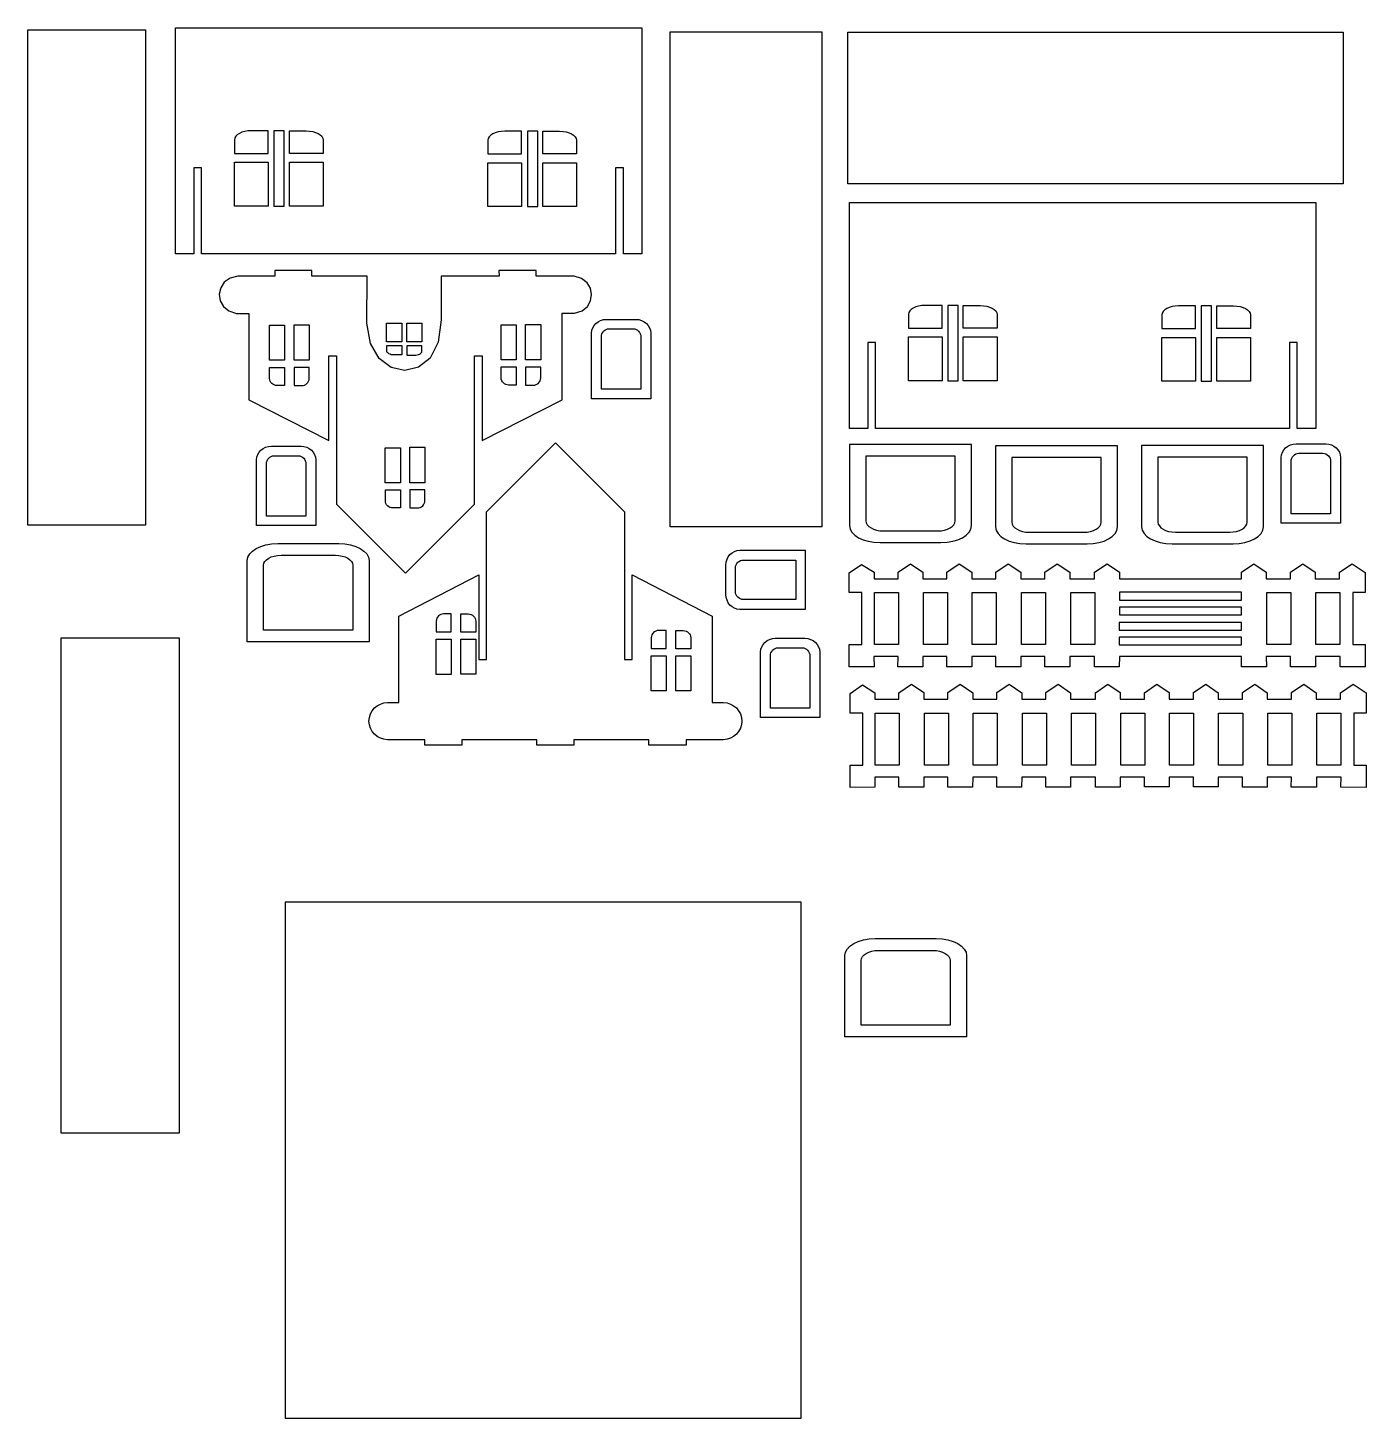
# Model space of a CAD drawing. Extents: x -201 to 318, y -364 to 175.
import ezdxf

# ---------------------------------------------------------------- set-up
doc = ezdxf.new("R2010")
doc.units = 0
doc.layers.add('EBENE_1', color=7, linetype='CONTINUOUS')

msp = doc.modelspace()

# ---------------------------------------------------------------- linework, layer by layer
at = {"layer": 'EBENE_1'}
for points in [[(-200.5229, -17.9889), (-200.5229, 173.9892), (-154.8826, 173.9892), (-154.8826, -17.9889), (-200.5229, -17.9889)], [(-143.2978, 174.7801), (37.3875, 174.7801), (37.3875, 153.0951), (37.3875, 87.1889), (30.2614, 87.1889), (30.2588, 120.4612), (27.2472, 120.4542), (27.2506, 87.1449), (-123.1544, 87.1889), (-133.16, 87.1889), (-133.16, 120.5087), (-136.1714, 120.5087), (-136.1714, 87.1889), (-143.2978, 87.1889), (-143.2978, 166.6466), (-143.2978, 174.7801)], [(48.3947, -18.7416), (48.3947, 173.2365), (107.1175, 173.2365), (107.1175, -18.7416), (48.3947, -18.7416)], [(309.2348, 114.3193), (117.2566, 114.3193), (117.2566, 173.042), (309.2348, 173.042), (309.2348, 114.3193)], [(117.8782, 107.0646), (298.5635, 107.0646), (298.5635, 85.3796), (298.5635, 19.4734), (291.4374, 19.4734), (291.4348, 52.7457), (288.4232, 52.7387), (288.4266, 19.4294), (138.0216, 19.4734), (128.016, 19.4734), (128.016, 52.7932), (125.0046, 52.7932), (125.0046, 19.4734), (117.8782, 19.4734), (117.8782, 98.9311), (117.8782, 107.0646)], [(3.9347, 13.8686), (3.9347, 13.8686), (30.6474, -12.8441), (30.6474, -70.1422), (33.6588, -70.1422), (33.6588, -37.2745), (64.6671, -53.2567), (64.6671, -86.8048), (68.9824, -86.8048), (70.4302, -86.9515), (71.7801, -87.3721), (73.0028, -88.0372), (74.069, -88.9175), (74.9492, -89.9836), (75.6143, -91.2063), (76.0349, -92.5563), (76.1816, -94.0041), (76.1816, -94.0041), (76.0349, -95.4518), (75.6143, -96.8017), (74.9492, -98.0244), (74.069, -99.0905), (73.0028, -99.9708), (71.7801, -100.6359), (70.4302, -101.0565), (68.9824, -101.2032), (54.5841, -101.2032), (54.5841, -103.2811), (40.1857, -103.2811), (40.1857, -101.2032), (11.1339, -101.2032), (11.1339, -103.2811), (-3.2645, -103.2811), (-3.2645, -101.2032), (-32.3161, -101.2032), (-32.3161, -103.2811), (-46.7146, -103.2811), (-46.7146, -101.2032), (-61.113, -101.2032), (-62.5608, -101.0565), (-63.9108, -100.6359), (-65.1335, -99.9708), (-66.1996, -99.0905), (-67.0799, -98.0244), (-67.745, -96.8017), (-68.1656, -95.4518), (-68.3123, -94.0041), (-68.3123, -94.0041), (-68.1656, -92.5563), (-67.745, -91.2063), (-67.0799, -89.9836), (-66.1996, -88.9175), (-65.1335, -88.0372), (-63.9108, -87.3721), (-62.5608, -86.9515), (-61.113, -86.8048), (-56.7978, -86.8048), (-56.7978, -53.2567), (-25.7895, -37.2745), (-25.7895, -70.1422), (-22.778, -70.1422), (-22.778, -12.8441), (3.9347, 13.8686)], [(-187.5548, -253.7301), (-187.5548, -61.752), (-141.9145, -61.752), (-141.9145, -253.7301), (-187.5548, -253.7301)], [(99.1981, -364.2483), (99.1981, -164.2482), (-100.8018, -164.2482), (-100.8018, -364.2483), (99.1981, -364.2483)]]:
    msp.add_lwpolyline(points, close=True, dxfattribs=at)
at = {"layer": 'EBENE_1', "color": 250}
for points in [[(-107.4017, 134.8767), (-113.9348, 134.8767), (-115.2472, 134.8057), (-116.4716, 134.602), (-117.5811, 134.2801), (-118.549, 133.8542), (-119.3485, 133.3385), (-119.9527, 132.7474), (-120.3349, 132.095), (-120.4682, 131.3958), (-120.4682, 126.1088), (-107.4017, 126.1088), (-107.4017, 134.8767)], [(-105.1522, 105.6463), (-101.1522, 105.6463), (-101.1522, 134.8715), (-105.1522, 134.8715), (-105.1522, 105.6463)], [(-99.1748, 134.8394), (-92.6416, 134.8394), (-91.3292, 134.7684), (-90.1048, 134.5647), (-88.9953, 134.2428), (-88.0274, 133.8169), (-87.2279, 133.3012), (-86.6237, 132.7101), (-86.2415, 132.0577), (-86.1082, 131.3585), (-86.1082, 126.0715), (-99.1748, 126.0715), (-99.1748, 134.8394)], [(-9.1873, 134.7035), (-15.7204, 134.7035), (-17.0328, 134.6325), (-18.2572, 134.4288), (-19.3667, 134.1069), (-20.3346, 133.681), (-21.1341, 133.1653), (-21.7383, 132.5742), (-22.1205, 131.9218), (-22.2538, 131.2226), (-22.2538, 125.9356), (-9.1873, 125.9356), (-9.1873, 134.7035)], [(-6.9378, 105.4731), (-2.9378, 105.4731), (-2.9378, 134.6983), (-6.9378, 134.6983), (-6.9378, 105.4731)], [(-0.9604, 134.6662), (5.5728, 134.6662), (6.8852, 134.5952), (8.1096, 134.3915), (9.2191, 134.0696), (10.187, 133.6437), (10.9865, 133.128), (11.5907, 132.5369), (11.9729, 131.8845), (12.1062, 131.1853), (12.1062, 125.8983), (-0.9604, 125.8983), (-0.9604, 134.6662)], [(-120.4593, 122.6431), (-107.3908, 122.6431), (-107.3908, 105.6419), (-120.4593, 105.6419), (-120.4593, 122.6431)], [(-99.1742, 122.6431), (-86.0549, 122.6431), (-86.0549, 105.6431), (-99.1742, 105.6431), (-99.1742, 122.6431)], [(-22.2449, 122.4699), (-9.1764, 122.4699), (-9.1764, 105.4687), (-22.2449, 105.4687), (-22.2449, 122.4699)], [(-0.9598, 122.4699), (12.1595, 122.4699), (12.1595, 105.4699), (-0.9598, 105.4699), (-0.9598, 122.4699)], [(153.7743, 67.1612), (147.2412, 67.1612), (145.9288, 67.0902), (144.7044, 66.8865), (143.5949, 66.5646), (142.627, 66.1387), (141.8275, 65.623), (141.2233, 65.0319), (140.8411, 64.3795), (140.7078, 63.6803), (140.7078, 58.3933), (153.7743, 58.3933), (153.7743, 67.1612)], [(156.0238, 37.9308), (160.0238, 37.9308), (160.0238, 67.156), (156.0238, 67.156), (156.0238, 37.9308)], [(162.0012, 67.1239), (168.5344, 67.1239), (169.8468, 67.0529), (171.0712, 66.8492), (172.1807, 66.5273), (173.1486, 66.1014), (173.9481, 65.5857), (174.5523, 64.9946), (174.9345, 64.3422), (175.0678, 63.643), (175.0678, 58.356), (162.0012, 58.356), (162.0012, 67.1239)], [(251.9887, 66.988), (245.4556, 66.988), (244.1432, 66.917), (242.9188, 66.7133), (241.8093, 66.3914), (240.8414, 65.9655), (240.0419, 65.4498), (239.4377, 64.8587), (239.0555, 64.2063), (238.9222, 63.5071), (238.9222, 58.2201), (251.9887, 58.2201), (251.9887, 66.988)], [(254.2382, 37.7576), (258.2382, 37.7576), (258.2382, 66.9828), (254.2382, 66.9828), (254.2382, 37.7576)], [(260.2156, 66.9507), (266.7488, 66.9507), (268.0612, 66.8797), (269.2856, 66.676), (270.3951, 66.3541), (271.363, 65.9282), (272.1625, 65.4125), (272.7667, 64.8214), (273.1489, 64.169), (273.2822, 63.4698), (273.2822, 58.1828), (260.2156, 58.1828), (260.2156, 66.9507)], [(-100.9899, 45.8699), (-106.8388, 45.8699), (-106.8388, 59.4445), (-100.9899, 59.4445), (-100.9899, 45.8699)], [(-91.5007, 45.8699), (-97.3269, 45.8699), (-97.3269, 59.6282), (-91.5007, 59.6282), (-91.5007, 45.8699)], [(-55.6122, 53.0838), (-61.4611, 53.0838), (-61.4611, 60.219), (-55.6122, 60.219), (-55.6122, 53.0838)], [(-47.8359, 52.9919), (-53.6621, 52.9919), (-53.6621, 60.2237), (-47.8359, 60.2237), (-47.8359, 52.9919)], [(-11.2696, 46.0474), (-17.1185, 46.0474), (-17.1185, 59.622), (-11.2696, 59.622), (-11.2696, 46.0474)], [(-1.7804, 46.0474), (-7.6066, 46.0474), (-7.6066, 59.8057), (-1.7804, 59.8057), (-1.7804, 46.0474)], [(23.6573, 61.7571), (35.1283, 61.7571), (36.2805, 61.6485), (37.3553, 61.3372), (38.3294, 60.8451), (39.1791, 60.194), (39.8809, 59.4056), (40.4113, 58.5019), (40.7468, 57.5047), (40.8639, 56.4357), (40.8639, 30.9902), (17.9216, 30.9902), (17.9216, 56.4357), (18.0387, 57.5047), (18.3742, 58.5019), (18.9046, 59.4056), (19.6064, 60.194), (20.4561, 60.8451), (21.4302, 61.3372), (22.5051, 61.6485), (23.6573, 61.7571)], [(24.7284, 58.083), (34.0573, 58.083), (34.6564, 58.0185), (35.2152, 57.8337), (35.7216, 57.5416), (36.1634, 57.155), (36.5283, 56.687), (36.8041, 56.1505), (36.9785, 55.5584), (37.0394, 54.9238), (37.0394, 34.6642), (21.7463, 34.6642), (21.7463, 54.9238), (21.8072, 55.5584), (21.9816, 56.1505), (22.2574, 56.687), (22.6223, 57.155), (23.0641, 57.5416), (23.5705, 57.8337), (24.1293, 58.0185), (24.7284, 58.083)], [(140.7167, 54.9276), (153.7852, 54.9276), (153.7852, 37.9264), (140.7167, 37.9264), (140.7167, 54.9276)], [(162.0018, 54.9276), (175.1211, 54.9276), (175.1211, 37.9276), (162.0018, 37.9276), (162.0018, 54.9276)], [(238.9311, 54.7544), (251.9996, 54.7544), (251.9996, 37.7532), (238.9311, 37.7532), (238.9311, 54.7544)], [(260.2162, 54.7544), (273.3355, 54.7544), (273.3355, 37.7544), (260.2162, 37.7544), (260.2162, 54.7544)], [(-55.612, 47.9457), (-58.5246, 47.9457), (-59.1097, 47.9756), (-59.6556, 48.0614), (-60.1502, 48.197), (-60.5817, 48.3765), (-60.9381, 48.5937), (-61.2075, 48.8428), (-61.3779, 49.1176), (-61.4373, 49.4122), (-61.4373, 51.6394), (-55.612, 51.6394), (-55.612, 47.9457)], [(-53.6572, 47.8381), (-50.7446, 47.8381), (-50.1595, 47.868), (-49.6136, 47.9538), (-49.119, 48.0894), (-48.6875, 48.2689), (-48.3311, 48.4861), (-48.0617, 48.7351), (-47.8913, 49.0099), (-47.8319, 49.3045), (-47.8319, 51.5318), (-53.6572, 51.5318), (-53.6572, 47.8381)], [(-11.2694, 36.2724), (-14.182, 36.2724), (-14.7671, 36.3293), (-15.313, 36.4925), (-15.8076, 36.7505), (-16.2391, 37.0919), (-16.5955, 37.5052), (-16.8649, 37.979), (-17.0353, 38.5019), (-17.0947, 39.0623), (-17.0947, 43.2996), (-11.2694, 43.2996), (-11.2694, 36.2724)], [(-7.6017, 36.2425), (-4.6891, 36.2425), (-4.104, 36.2994), (-3.5581, 36.4626), (-3.0635, 36.7206), (-2.632, 37.062), (-2.2756, 37.4753), (-2.0062, 37.9491), (-1.8358, 38.472), (-1.7764, 39.0324), (-1.7764, 43.2697), (-7.6017, 43.2697), (-7.6017, 36.2425)], [(-100.9897, 36.0949), (-103.9023, 36.0949), (-104.4874, 36.1518), (-105.0333, 36.315), (-105.5279, 36.573), (-105.9594, 36.9144), (-106.3158, 37.3277), (-106.5852, 37.8015), (-106.7556, 38.3244), (-106.815, 38.8848), (-106.815, 43.1221), (-100.9897, 43.1221), (-100.9897, 36.0949)], [(-97.322, 36.065), (-94.4094, 36.065), (-93.8243, 36.1219), (-93.2784, 36.2851), (-92.7838, 36.5431), (-92.3523, 36.8845), (-91.9959, 37.2978), (-91.7265, 37.7716), (-91.5561, 38.2945), (-91.4967, 38.8549), (-91.4967, 43.0922), (-97.322, 43.0922), (-97.322, 36.065)], [(-106.1273, 12.5605), (-94.6563, 12.5605), (-93.5041, 12.4519), (-92.4293, 12.1406), (-91.4552, 11.6485), (-90.6055, 10.9974), (-89.9037, 10.209), (-89.3733, 9.3053), (-89.0378, 8.3081), (-88.9207, 7.2391), (-88.9207, -18.2064), (-111.863, -18.2064), (-111.863, 7.2391), (-111.7459, 8.3081), (-111.4104, 9.3053), (-110.88, 10.209), (-110.1782, 10.9974), (-109.3285, 11.6485), (-108.3544, 12.1406), (-107.2795, 12.4519), (-106.1273, 12.5605)], [(-56.1352, -1.5746), (-61.9841, -1.5746), (-61.9841, 12), (-56.1352, 12), (-56.1352, -1.5746)], [(-46.646, -1.5746), (-52.4722, -1.5746), (-52.4722, 12.1837), (-46.646, 12.1837), (-46.646, -1.5746)], [(129.7344, -24.8204), (153.3523, -24.8204), (155.7246, -24.6859), (157.9377, -24.3003), (159.9432, -23.6906), (161.6927, -22.884), (163.1377, -21.9075), (164.2298, -20.788), (164.9206, -19.5526), (165.1616, -18.2284), (165.1616, 13.2926), (117.9251, 13.2926), (117.9251, -18.2284), (118.1661, -19.5526), (118.8569, -20.788), (119.949, -21.9075), (121.3941, -22.884), (123.1435, -23.6906), (125.149, -24.3003), (127.3621, -24.6859), (129.7344, -24.8204)], [(186.3292, -25.3349), (209.9471, -25.3349), (212.3194, -25.2004), (214.5325, -24.8148), (216.538, -24.2051), (218.2875, -23.3985), (219.7325, -22.422), (220.8246, -21.3025), (221.5154, -20.0671), (221.7564, -18.7429), (221.7564, 12.7781), (174.5199, 12.7781), (174.5199, -18.7429), (174.7609, -20.0671), (175.4517, -21.3025), (176.5438, -22.422), (177.9889, -23.3985), (179.7383, -24.2051), (181.7438, -24.8148), (183.9569, -25.2004), (186.3292, -25.3349)], [(242.924, -25.2978), (266.5419, -25.2978), (268.9142, -25.1633), (271.1273, -24.7777), (273.1328, -24.168), (274.8823, -23.3614), (276.3273, -22.3849), (277.4194, -21.2654), (278.1102, -20.03), (278.3512, -18.7058), (278.3512, 12.8152), (231.1147, 12.8152), (231.1147, -18.7058), (231.3557, -20.03), (232.0465, -21.2654), (233.1386, -22.3849), (234.5837, -23.3614), (236.3331, -24.168), (238.3386, -24.7777), (240.5517, -25.1633), (242.924, -25.2978)], [(290.9717, 13.4987), (302.4427, 13.4987), (303.5949, 13.3901), (304.6697, 13.0788), (305.6438, 12.5867), (306.4935, 11.9356), (307.1953, 11.1472), (307.7257, 10.2435), (308.0612, 9.2463), (308.1783, 8.1773), (308.1783, -17.2682), (285.236, -17.2682), (285.236, 8.1773), (285.3531, 9.2463), (285.6886, 10.2435), (286.219, 11.1472), (286.9208, 11.9356), (287.7705, 12.5867), (288.7446, 13.0788), (289.8195, 13.3901), (290.9717, 13.4987)], [(-105.0562, 8.8864), (-95.7273, 8.8864), (-95.1282, 8.8219), (-94.5694, 8.6371), (-94.063, 8.345), (-93.6212, 7.9584), (-93.2563, 7.4904), (-92.9805, 6.9539), (-92.8061, 6.3618), (-92.7452, 5.7272), (-92.7452, -14.5324), (-108.0383, -14.5324), (-108.0383, 5.7272), (-107.9774, 6.3618), (-107.803, 6.9539), (-107.5272, 7.4904), (-107.1623, 7.9584), (-106.7205, 8.345), (-106.2141, 8.6371), (-105.6553, 8.8219), (-105.0562, 8.8864)], [(130.9955, -20.2691), (152.0914, -20.2691), (153.4461, -20.1892), (154.7099, -19.9603), (155.8551, -19.5984), (156.8541, -19.1195), (157.6793, -18.5397), (158.3029, -17.8751), (158.6974, -17.1417), (158.835, -16.3555), (158.835, 8.7413), (124.252, 8.7413), (124.252, -16.3555), (124.3896, -17.1417), (124.7841, -17.8751), (125.4077, -18.5397), (126.2328, -19.1195), (127.2318, -19.5984), (128.3771, -19.9603), (129.6408, -20.1892), (130.9955, -20.2691)], [(187.5903, -20.7836), (208.6862, -20.7836), (210.0409, -20.7037), (211.3047, -20.4748), (212.4499, -20.1129), (213.4489, -19.634), (214.2741, -19.0542), (214.8977, -18.3896), (215.2922, -17.6562), (215.4298, -16.87), (215.4298, 8.2268), (180.8468, 8.2268), (180.8468, -16.87), (180.9844, -17.6562), (181.3789, -18.3896), (182.0025, -19.0542), (182.8276, -19.634), (183.8266, -20.1129), (184.9719, -20.4748), (186.2356, -20.7037), (187.5903, -20.7836)], [(244.1851, -20.7465), (265.281, -20.7465), (266.6357, -20.6666), (267.8995, -20.4377), (269.0447, -20.0758), (270.0437, -19.5969), (270.8689, -19.0171), (271.4925, -18.3525), (271.887, -17.6191), (272.0246, -16.8329), (272.0246, 8.2639), (237.4416, 8.2639), (237.4416, -16.8329), (237.5792, -17.6191), (237.9737, -18.3525), (238.5973, -19.0171), (239.4224, -19.5969), (240.4214, -20.0758), (241.5667, -20.4377), (242.8304, -20.6666), (244.1851, -20.7465)], [(292.0428, 9.8246), (301.3717, 9.8246), (301.9708, 9.7601), (302.5296, 9.5753), (303.036, 9.2832), (303.4778, 8.8966), (303.8427, 8.4286), (304.1185, 7.8921), (304.2929, 7.3), (304.3538, 6.6654), (304.3538, -13.5942), (289.0607, -13.5942), (289.0607, 6.6654), (289.1216, 7.3), (289.296, 7.8921), (289.5718, 8.4286), (289.9367, 8.8966), (290.3785, 9.2832), (290.8849, 9.5753), (291.4437, 9.7601), (292.0428, 9.8246)], [(-56.135, -11.3496), (-59.0476, -11.3496), (-59.6327, -11.2927), (-60.1786, -11.1295), (-60.6732, -10.8715), (-61.1047, -10.5301), (-61.4611, -10.1168), (-61.7305, -9.643), (-61.9009, -9.1201), (-61.9603, -8.5597), (-61.9603, -4.3224), (-56.135, -4.3224), (-56.135, -11.3496)], [(-52.4673, -11.3795), (-49.5547, -11.3795), (-48.9696, -11.3226), (-48.4237, -11.1594), (-47.9291, -10.9014), (-47.4976, -10.56), (-47.1412, -10.1467), (-46.8718, -9.6729), (-46.7014, -9.15), (-46.642, -8.5896), (-46.642, -4.3523), (-52.4673, -4.3523), (-52.4673, -11.3795)], [(-103.6639, -25.1445), (-80.046, -25.1445), (-77.6737, -25.279), (-75.4606, -25.6646), (-73.4551, -26.2743), (-71.7057, -27.0809), (-70.2606, -28.0574), (-69.1685, -29.1769), (-68.4777, -30.4123), (-68.2367, -31.7365), (-68.2367, -63.2575), (-115.4732, -63.2575), (-115.4732, -31.7365), (-115.2322, -30.4123), (-114.5414, -29.1769), (-113.4493, -28.0574), (-112.0043, -27.0809), (-110.2548, -26.2743), (-108.2493, -25.6646), (-106.0362, -25.279), (-103.6639, -25.1445)], [(-102.4028, -29.6958), (-81.3069, -29.6958), (-79.9522, -29.7757), (-78.6884, -30.0046), (-77.5432, -30.3665), (-76.5442, -30.8454), (-75.719, -31.4252), (-75.0954, -32.0898), (-74.7009, -32.8232), (-74.5633, -33.6094), (-74.5633, -58.7062), (-109.1463, -58.7062), (-109.1463, -33.6094), (-109.0087, -32.8232), (-108.6142, -32.0898), (-107.9906, -31.4252), (-107.1655, -30.8454), (-106.1665, -30.3665), (-105.0212, -30.0046), (-103.7575, -29.7757), (-102.4028, -29.6958)], [(70.0178, -44.9446), (70.0178, -33.4736), (70.1264, -32.3214), (70.4377, -31.2466), (70.9298, -30.2725), (71.581, -29.4228), (72.3693, -28.721), (73.273, -28.1906), (74.2702, -27.8551), (75.3392, -27.738), (100.7847, -27.738), (100.7847, -50.6803), (75.3392, -50.6803), (74.2702, -50.5632), (73.273, -50.2277), (72.3693, -49.6973), (71.581, -48.9955), (70.9298, -48.1458), (70.4377, -47.1717), (70.1264, -46.0968), (70.0178, -44.9446)], [(73.6919, -43.8735), (73.6919, -34.5446), (73.7564, -33.9455), (73.9412, -33.3867), (74.2333, -32.8803), (74.6199, -32.4385), (75.0879, -32.0736), (75.6244, -31.7978), (76.2165, -31.6234), (76.8511, -31.5625), (97.1107, -31.5625), (97.1107, -46.8556), (76.8511, -46.8556), (76.2165, -46.7947), (75.6244, -46.6203), (75.0879, -46.3445), (74.6199, -45.9796), (74.2333, -45.5378), (73.9412, -45.0314), (73.7564, -44.4726), (73.6919, -43.8735)], [(307.8307, -36.3076), (312.6852, -32.9791), (317.7699, -36.3344), (317.7685, -44.176), (312.9588, -44.1758), (312.9588, -64.3314), (317.768, -64.2886), (317.768, -72.9554), (308.0102, -72.93), (308.0116, -68.9446), (298.4743, -68.9367), (298.477, -72.9242), (288.7543, -72.9168), (288.7939, -68.9362), (279.4145, -68.9362), (279.456, -72.917), (269.8536, -72.917), (269.8121, -68.9362), (222.4689, -68.9362), (222.4555, -72.9361), (212.8532, -72.9361), (212.8665, -68.9362), (203.248, -68.9362), (203.2342, -72.9361), (193.6318, -72.9361), (193.6452, -68.9362), (184.2662, -68.9362), (184.2528, -72.9361), (174.65, -72.9361), (174.6638, -68.9362), (165.2843, -68.9362), (165.2709, -72.9361), (155.6681, -72.9361), (155.682, -68.9362), (146.3025, -68.9362), (146.2891, -72.9361), (136.6863, -72.9361), (136.7001, -68.9362), (127.3921, -68.946), (127.3991, -72.9377), (117.8327, -72.9792), (117.7962, -64.3352), (122.7185, -64.3314), (122.7185, -44.1758), (117.7824, -44.1758), (117.7699, -36.5035), (122.6, -33.2338), (127.4, -36.2654), (127.3991, -38.7849), (136.7001, -38.7849), (136.7001, -36.2624), (141.5297, -32.9927), (146.3025, -36.2272), (146.3025, -38.7849), (155.682, -38.7849), (155.682, -36.2272), (160.4543, -32.9927), (165.2843, -36.244), (165.2843, -38.7849), (174.6638, -38.7849), (174.6638, -36.2272), (179.4362, -32.9927), (184.2662, -36.2624), (184.2662, -38.7849), (193.6452, -38.7849), (193.6452, -36.2272), (198.418, -32.9927), (203.248, -36.2624), (203.248, -38.7849), (212.8665, -38.7849), (212.8665, -36.2624), (217.6966, -32.9927), (222.4689, -36.2272), (222.4689, -38.7849), (269.8121, -38.7849), (269.8121, -36.2272), (274.5844, -32.9927), (279.4145, -36.2624), (279.4145, -38.7849), (288.7939, -38.7849), (288.7939, -36.2272), (293.5663, -32.9927), (298.3963, -36.2624), (298.3963, -38.7849), (307.8326, -38.7861), (307.8307, -36.3076)], [(127.5299, -44.1774), (136.8523, -44.1774), (136.8523, -64.3353), (127.5299, -64.3353), (127.5299, -44.1774)], [(146.5981, -44.1736), (155.9205, -44.1736), (155.9205, -64.3315), (146.5981, -64.3315), (146.5981, -44.1736)], [(165.4154, -44.1736), (174.7378, -44.1736), (174.7378, -64.3315), (165.4154, -64.3315), (165.4154, -44.1736)], [(184.5228, -44.1736), (193.8452, -44.1736), (193.8452, -64.3315), (184.5228, -64.3315), (184.5228, -44.1736)], [(203.6101, -44.1668), (212.9325, -44.1668), (212.9325, -64.3247), (203.6101, -64.3247), (203.6101, -44.1668)], [(222.4873, -47.064), (269.8563, -47.064), (269.8563, -44.064), (222.4873, -44.064), (222.4873, -47.064)], [(279.6289, -44.1736), (288.9513, -44.1736), (288.9513, -64.3315), (279.6289, -64.3315), (279.6289, -44.1736)], [(298.6553, -44.1736), (307.9777, -44.1736), (307.9777, -64.3315), (298.6553, -64.3315), (298.6553, -44.1736)], [(-36.4453, -52.4253), (-39.3579, -52.4253), (-39.943, -52.4822), (-40.4889, -52.6454), (-40.9835, -52.9034), (-41.415, -53.2448), (-41.7714, -53.6581), (-42.0408, -54.1319), (-42.2112, -54.6548), (-42.2706, -55.2152), (-42.2706, -59.4525), (-36.4453, -59.4525), (-36.4453, -52.4253)], [(-32.7776, -52.4552), (-29.865, -52.4552), (-29.2799, -52.5121), (-28.734, -52.6753), (-28.2394, -52.9333), (-27.8079, -53.2747), (-27.4515, -53.688), (-27.1821, -54.1618), (-27.0117, -54.6847), (-26.9523, -55.2451), (-26.9523, -59.4824), (-32.7776, -59.4824), (-32.7776, -52.4552)], [(222.4743, -52.8307), (269.8433, -52.8307), (269.8433, -49.8307), (222.4743, -49.8307), (222.4743, -52.8307)], [(46.8915, -58.8753), (43.9789, -58.8753), (43.3938, -58.9322), (42.8479, -59.0954), (42.3533, -59.3534), (41.9218, -59.6948), (41.5654, -60.1081), (41.296, -60.5819), (41.1256, -61.1048), (41.0662, -61.6652), (41.0662, -65.9025), (46.8915, -65.9025), (46.8915, -58.8753)], [(50.5592, -58.9052), (53.4718, -58.9052), (54.0569, -58.9621), (54.6028, -59.1253), (55.0974, -59.3833), (55.5289, -59.7247), (55.8853, -60.138), (56.1547, -60.6118), (56.3251, -61.1347), (56.3845, -61.6951), (56.3845, -65.9324), (50.5592, -65.9324), (50.5592, -58.9052)], [(222.4005, -58.7206), (269.7695, -58.7206), (269.7695, -55.7206), (222.4005, -55.7206), (222.4005, -58.7206)], [(-42.2666, -62.2302), (-36.4404, -62.2302), (-36.4404, -75.9885), (-42.2666, -75.9885), (-42.2666, -62.2302)], [(-32.7774, -62.2302), (-26.9285, -62.2302), (-26.9285, -75.8048), (-32.7774, -75.8048), (-32.7774, -62.2302)], [(89.1529, -61.8989), (100.6239, -61.8989), (101.7761, -62.0075), (102.8509, -62.3188), (103.825, -62.8109), (104.6747, -63.4621), (105.3765, -64.2504), (105.9069, -65.1541), (106.2424, -66.1513), (106.3595, -67.2203), (106.3595, -92.6658), (83.4172, -92.6658), (83.4172, -67.2203), (83.5343, -66.1513), (83.8698, -65.1541), (84.4002, -64.2504), (85.102, -63.4621), (85.9517, -62.8109), (86.9258, -62.3188), (88.0007, -62.0075), (89.1529, -61.8989)], [(222.4243, -64.4151), (269.7933, -64.4151), (269.7933, -61.4151), (222.4243, -61.4151), (222.4243, -64.4151)], [(41.0702, -68.6802), (46.8964, -68.6802), (46.8964, -82.3062), (41.0702, -82.3062), (41.0702, -68.6802)], [(50.5594, -68.6802), (56.4083, -68.6802), (56.4083, -82.2548), (50.5594, -82.2548), (50.5594, -68.6802)], [(90.224, -65.573), (99.5529, -65.573), (100.152, -65.6375), (100.7108, -65.8223), (101.2172, -66.1144), (101.659, -66.501), (102.0239, -66.969), (102.2997, -67.5055), (102.4741, -68.0976), (102.535, -68.7322), (102.535, -88.9918), (87.2419, -88.9918), (87.2419, -68.7322), (87.3028, -68.0976), (87.4772, -67.5055), (87.753, -66.969), (88.1179, -66.501), (88.5597, -66.1144), (89.0661, -65.8223), (89.6249, -65.6375), (90.224, -65.573)], [(308.1897, -83.0443), (313.0442, -79.7158), (318.1289, -83.0711), (318.1275, -90.9127), (313.3178, -90.9125), (313.3178, -111.0681), (318.1271, -111.0253), (318.1271, -119.6921), (308.3692, -119.6667), (308.3706, -115.6813), (298.8333, -115.6734), (298.8361, -119.6609), (289.1133, -119.6535), (289.153, -115.6729), (279.7735, -115.6729), (279.815, -119.6537), (270.2126, -119.6537), (270.1711, -115.6729), (260.7916, -115.6729), (260.7916, -119.5323), (251.1893, -119.5323), (251.1893, -115.6729), (241.8098, -115.6729), (241.8098, -119.5323), (232.2074, -119.5323), (232.2074, -115.6729), (222.8279, -115.6729), (222.8145, -119.6728), (213.2122, -119.6728), (213.2255, -115.6729), (203.607, -115.6729), (203.5932, -119.6728), (193.9908, -119.6728), (194.0042, -115.6729), (184.6252, -115.6729), (184.6118, -119.6728), (175.009, -119.6728), (175.0228, -115.6729), (165.6433, -115.6729), (165.63, -119.6728), (156.0271, -119.6728), (156.041, -115.6729), (146.6615, -115.6729), (146.6481, -119.6728), (137.0453, -119.6728), (137.0591, -115.6729), (127.7511, -115.6827), (127.7581, -119.6744), (118.1917, -119.7159), (118.1552, -111.0719), (123.0775, -111.0681), (123.0775, -90.9125), (118.1414, -90.9125), (118.1289, -83.2402), (122.959, -79.9705), (127.759, -83.0021), (127.7581, -85.5216), (137.0591, -85.5216), (137.0591, -82.9991), (141.8887, -79.7294), (146.6615, -82.9639), (146.6615, -85.5216), (156.041, -85.5216), (156.041, -82.9639), (160.8133, -79.7294), (165.6433, -82.9807), (165.6433, -85.5216), (175.0228, -85.5216), (175.0228, -82.9639), (179.7952, -79.7294), (184.6252, -82.9991), (184.6252, -85.5216), (194.0042, -85.5216), (194.0042, -82.9639), (198.777, -79.7294), (203.607, -82.9991), (203.607, -85.5216), (213.2255, -85.5216), (213.2255, -82.9991), (218.0556, -79.7294), (222.8279, -82.9639), (222.8279, -85.5216), (232.2074, -85.5216), (232.2074, -82.9991), (237.0374, -79.7294), (241.8098, -82.9639), (241.8098, -85.5216), (251.1893, -85.5216), (251.1893, -82.9639), (255.9621, -79.7294), (260.7916, -82.9807), (260.7916, -85.5216), (270.1711, -85.5216), (270.1711, -82.9639), (274.9434, -79.7294), (279.7735, -82.9991), (279.7735, -85.5216), (289.153, -85.5216), (289.153, -82.9639), (293.9253, -79.7294), (298.7553, -82.9991), (298.7553, -85.5216), (308.1916, -85.5228), (308.1897, -83.0443)], [(127.8889, -90.9141), (137.2113, -90.9141), (137.2113, -111.072), (127.8889, -111.072), (127.8889, -90.9141)], [(146.9571, -90.9103), (156.2795, -90.9103), (156.2795, -111.0682), (146.9571, -111.0682), (146.9571, -90.9103)], [(165.7744, -90.9103), (175.0968, -90.9103), (175.0968, -111.0682), (165.7744, -111.0682), (165.7744, -90.9103)], [(184.8818, -90.9103), (194.2042, -90.9103), (194.2042, -111.0682), (184.8818, -111.0682), (184.8818, -90.9103)], [(203.9691, -90.9035), (213.2915, -90.9035), (213.2915, -111.0614), (203.9691, -111.0614), (203.9691, -90.9035)], [(223.0373, -90.8998), (232.3597, -90.8998), (232.3597, -111.0577), (223.0373, -111.0577), (223.0373, -90.8998)], [(241.8546, -90.8998), (251.177, -90.8998), (251.177, -111.0577), (241.8546, -111.0577), (241.8546, -90.8998)], [(260.962, -90.8998), (270.2844, -90.8998), (270.2844, -111.0577), (260.962, -111.0577), (260.962, -90.8998)], [(279.9879, -90.9103), (289.3103, -90.9103), (289.3103, -111.0682), (279.9879, -111.0682), (279.9879, -90.9103)], [(299.0143, -90.9103), (308.3367, -90.9103), (308.3367, -111.0682), (299.0143, -111.0682), (299.0143, -90.9103)], [(127.862, -178.3324), (151.4799, -178.3324), (153.8522, -178.4669), (156.0653, -178.8525), (158.0708, -179.4622), (159.8203, -180.2688), (161.2653, -181.2453), (162.3574, -182.3648), (163.0482, -183.6002), (163.2892, -184.9244), (163.2892, -216.4454), (116.0527, -216.4454), (116.0527, -184.9244), (116.2937, -183.6002), (116.9845, -182.3648), (118.0766, -181.2453), (119.5217, -180.2688), (121.2711, -179.4622), (123.2766, -178.8525), (125.4897, -178.4669), (127.862, -178.3324)], [(129.1231, -182.8837), (150.219, -182.8837), (151.5737, -182.9636), (152.8375, -183.1925), (153.9827, -183.5544), (154.9817, -184.0333), (155.8069, -184.6131), (156.4305, -185.2777), (156.825, -186.0111), (156.9626, -186.7973), (156.9626, -211.8941), (122.3796, -211.8941), (122.3796, -186.7973), (122.5172, -186.0111), (122.9117, -185.2777), (123.5353, -184.6131), (124.3604, -184.0333), (125.3594, -183.5544), (126.5047, -183.1925), (127.7684, -182.9636), (129.1231, -182.8837)]]:
    msp.add_lwpolyline(points, close=True, dxfattribs=at)
at = {"layer": 'EBENE_1', "color": 242}
msp.add_lwpolyline([(-27.4861, -9.8791), (-27.4564, 47.5927), (-24.4598, 47.5927), (-24.4592, 14.7341), (6.5517, 30.5216), (6.5444, 64.0973), (11.3222, 64.0997), (14.2808, 65.0631), (16.3649, 66.7631), (17.5867, 68.9507), (17.958, 71.3769), (17.4909, 73.7928), (16.1975, 75.9495), (14.0896, 77.5981), (11.1793, 78.4895), (-3.517, 78.4895), (-3.5182, 80.7553), (-17.9285, 80.7515), (-17.9168, 78.4895), (-40.3789, 78.4789), (-40.3746, 61.5068), (-41.4643, 52.861), (-44.616, 46.763), (-49.1559, 43.152), (-54.41, 41.9674), (-59.7044, 43.1481), (-64.3653, 46.6336), (-67.7187, 52.363), (-69.0909, 60.2756), (-69.0119, 78.4935), (-90.44, 78.4921), (-90.4259, 80.7501), (-104.8242, 80.7243), (-104.8452, 78.4824), (-119.0951, 78.4898), (-122.1635, 77.7173), (-124.3959, 76.1066), (-125.7815, 73.9299), (-126.3097, 71.4596), (-125.9696, 68.9678), (-124.7504, 66.7268), (-122.6414, 65.0089), (-119.6317, 64.0865), (-114.9012, 64.0802), (-114.9056, 30.5478), (-83.9085, 14.7265), (-83.9157, 47.5927), (-80.9019, 47.5927), (-80.9106, -9.8644), (-54.1821, -36.6078), (-27.4861, -9.8791)], close=True, dxfattribs=at)

doc.saveas('drawing.dxf')
